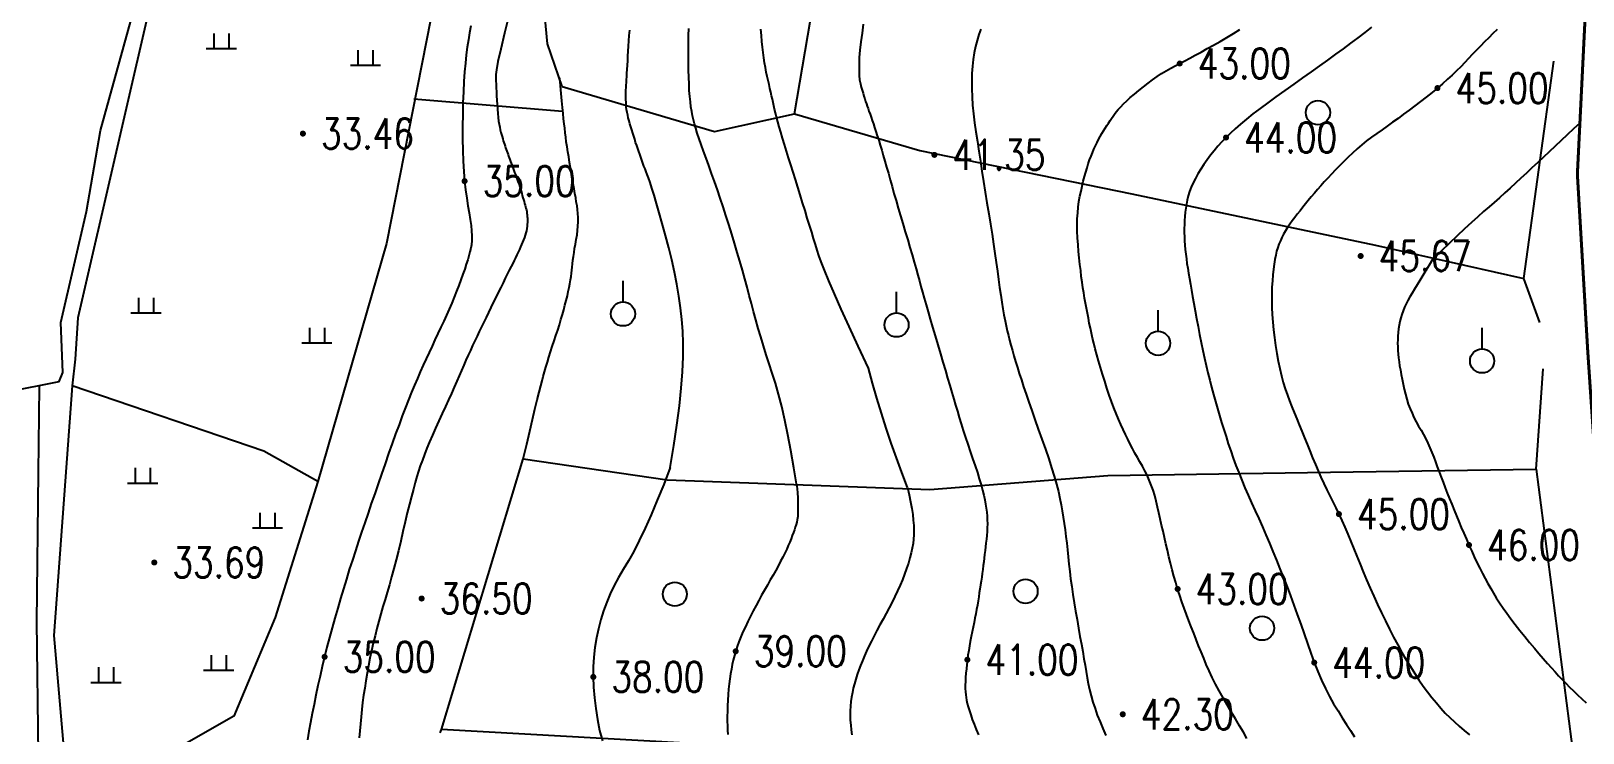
# Model space of a CAD drawing. Extents: x 39624947 to 39626627, y 3418539 to 3418836.
# Drawn here: x 39626277.3 to 39626380.3, y 3418724.1 to 3418770.7 of the extents above; entities that cross this region are included whole.
import ezdxf
from ezdxf.enums import TextEntityAlignment as Align

# ---------------------------------------------------------------- set-up
doc = ezdxf.new("R2010")
doc.units = 0
doc.layers.get('0').update_dxf_attribs({"linetype": 'CONTINUOUS'})
for name, color, linetype in [('DLSS', 4, 'CONTINUOUS'), ('GCD', 7, 'CONTINUOUS'), ('PUB_WALL', 9, 'CONTINUOUS')]:
    doc.layers.add(name, color=color, linetype=linetype)
doc.styles.add('HZ', font='rs.shx', dxfattribs={"width": 0.8, "bigfont": 'hztxt.shx'})

# ---------------------------------------------------------------- blocks, each defined once
blk = doc.blocks.new('GC125')
blk.add_line((0, 0.8), (0, 2.2))
blk.add_circle((0, 0), 0.8)
blk = doc.blocks.new('GC122')
blk.add_circle((0, 0), 0.8)
blk = doc.blocks.new('GC200')
at = {"linetype": 'Continuous', "const_width": 0.2, "flags": 128}
blk.add_lwpolyline([(-0.1, 0, 1), (0.1, 0, 1)], format="xyb", close=True, dxfattribs=at)
blk = doc.blocks.new('GC119')
for p, q in [((-1, 0), (1, 0)), ((-0.5, 1), (-0.5, 0)), ((0.5, 1), (0.5, 0))]:
    blk.add_line(p, q)
blk = doc.blocks.new('333377777')
at = {"layer": 'PUB_WALL', "color": 252, "ltscale": 0.01}
for points, elevation in [([(39623080.97, 3417552.53), (39623080.29, 3417553.98), (39623079.69, 3417555.28), (39623079.17, 3417556.44), (39623078.73, 3417557.45), (39623078.35, 3417558.31), (39623078.06, 3417559.02), (39623077.84, 3417559.58), (39623077.69, 3417559.99), (39623077.58, 3417560.35), (39623077.47, 3417560.72), (39623077.34, 3417561.12), (39623077.21, 3417561.55), (39623077.07, 3417562), (39623076.92, 3417562.47), (39623076.77, 3417562.97), (39623076.61, 3417563.49), (39623076.44, 3417564.02), (39623076.28, 3417564.53), (39623076.13, 3417565.03), (39623075.97, 3417565.53), (39623075.83, 3417566), (39623075.68, 3417566.47), (39623075.54, 3417566.92), (39623075.41, 3417567.36), (39623075.28, 3417567.78), (39623075.16, 3417568.18), (39623075.05, 3417568.54), (39623074.96, 3417568.87), (39623074.88, 3417569.18), (39623074.8, 3417569.46), (39623074.74, 3417569.71), (39623074.69, 3417569.93), (39623074.65, 3417570.14), (39623074.6, 3417570.36), (39623074.55, 3417570.59), (39623074.5, 3417570.83), (39623074.44, 3417571.08), (39623074.38, 3417571.33), (39623074.32, 3417571.6), (39623074.26, 3417571.87), (39623074.2, 3417572.16), (39623074.14, 3417572.46), (39623074.08, 3417572.78), (39623074.03, 3417573.11), (39623073.98, 3417573.46), (39623073.94, 3417573.82), (39623073.9, 3417574.2), (39623073.87, 3417574.59), (39623073.84, 3417575)], 40), ([(39623080.63, 3417575.34), (39623080.55, 3417574.75), (39623080.47, 3417574.16), (39623080.41, 3417573.62), (39623080.37, 3417573.12), (39623080.35, 3417572.68), (39623080.35, 3417572.29), (39623080.36, 3417571.94), (39623080.39, 3417571.64), (39623080.44, 3417571.39), (39623080.5, 3417571.17), (39623080.56, 3417570.96), (39623080.62, 3417570.76), (39623080.68, 3417570.57), (39623080.73, 3417570.39), (39623080.79, 3417570.22), (39623080.84, 3417570.05), (39623080.9, 3417569.9), (39623080.95, 3417569.74), (39623081.01, 3417569.57), (39623081.08, 3417569.38), (39623081.15, 3417569.18), (39623081.22, 3417568.96), (39623081.3, 3417568.73), (39623081.38, 3417568.48), (39623081.47, 3417568.22), (39623081.56, 3417567.94), (39623081.66, 3417567.64), (39623081.76, 3417567.32), (39623081.86, 3417566.99), (39623081.96, 3417566.63), (39623082.07, 3417566.26), (39623082.18, 3417565.86), (39623082.3, 3417565.45), (39623082.41, 3417565.02), (39623082.54, 3417564.57), (39623082.67, 3417564.11), (39623082.81, 3417563.64), (39623082.95, 3417563.14), (39623083.1, 3417562.63), (39623083.26, 3417562.11), (39623083.42, 3417561.57), (39623083.58, 3417561.03), (39623083.73, 3417560.52), (39623083.88, 3417560.03), (39623084.01, 3417559.56), (39623084.14, 3417559.12), (39623084.25, 3417558.7), (39623084.36, 3417558.31), (39623084.46, 3417557.94), (39623084.56, 3417557.56), (39623084.68, 3417557.16), (39623084.8, 3417556.72), (39623084.93, 3417556.25), (39623085.08, 3417555.76), (39623085.23, 3417555.23), (39623085.4, 3417554.67), (39623085.57, 3417554.07), (39623085.75, 3417553.48), (39623085.92, 3417552.91), (39623086.08, 3417552.37), (39623086.23, 3417551.86), (39623086.38, 3417551.37), (39623086.51, 3417550.9), (39623086.64, 3417550.47), (39623086.76, 3417550.06), (39623086.88, 3417549.66), (39623087, 3417549.24), (39623087.13, 3417548.82), (39623087.27, 3417548.38), (39623087.42, 3417547.93), (39623087.57, 3417547.47), (39623087.73, 3417547), (39623087.89, 3417546.52), (39623088.06, 3417546.04), (39623088.2, 3417545.6), (39623088.33, 3417545.18), (39623088.45, 3417544.79), (39623088.55, 3417544.43), (39623088.63, 3417544.09), (39623088.7, 3417543.78), (39623088.75, 3417543.5), (39623088.79, 3417543.24), (39623088.83, 3417542.97), (39623088.85, 3417542.71), (39623088.86, 3417542.45), (39623088.87, 3417542.19), (39623088.86, 3417541.94), (39623088.85, 3417541.68), (39623088.82, 3417541.43), (39623088.8, 3417541.18), (39623088.77, 3417540.92), (39623088.74, 3417540.67), (39623088.71, 3417540.42), (39623088.68, 3417540.17), (39623088.65, 3417539.92), (39623088.62, 3417539.67), (39623088.59, 3417539.42), (39623088.56, 3417539.16), (39623088.52, 3417538.91), (39623088.49, 3417538.65), (39623088.45, 3417538.4), (39623088.41, 3417538.14), (39623088.37, 3417537.87), (39623088.33, 3417537.61), (39623088.29, 3417537.35), (39623088.25, 3417537.08), (39623088.2, 3417536.8), (39623088.15, 3417536.52), (39623088.1, 3417536.23), (39623088.04, 3417535.94), (39623087.98, 3417535.64), (39623087.92, 3417535.34), (39623087.86, 3417535.03), (39623087.79, 3417534.72), (39623087.73, 3417534.4), (39623087.68, 3417534.1), (39623087.63, 3417533.79), (39623087.58, 3417533.48), (39623087.54, 3417533.18), (39623087.5, 3417532.87), (39623087.47, 3417532.57), (39623087.44, 3417532.28), (39623087.42, 3417532), (39623087.41, 3417531.74), (39623087.4, 3417531.5), (39623087.4, 3417531.27), (39623087.41, 3417531.05), (39623087.43, 3417530.86), (39623087.45, 3417530.67), (39623087.48, 3417530.49), (39623087.53, 3417530.28), (39623087.59, 3417530.05), (39623087.67, 3417529.8), (39623087.76, 3417529.52), (39623087.86, 3417529.22), (39623087.98, 3417528.9), (39623088.12, 3417528.56), (39623088.27, 3417528.2)], 41), ([(39623088.44, 3417575.01), (39623088.31, 3417574.65), (39623088.19, 3417574.26), (39623088.08, 3417573.86), (39623088, 3417573.44), (39623087.93, 3417573), (39623087.88, 3417572.55), (39623087.84, 3417572.07), (39623087.83, 3417571.58), (39623087.83, 3417571.06), (39623087.85, 3417570.53), (39623087.89, 3417569.97), (39623087.95, 3417569.4), (39623088.02, 3417568.8), (39623088.11, 3417568.19), (39623088.2, 3417567.56), (39623088.3, 3417566.92), (39623088.4, 3417566.26), (39623088.5, 3417565.59), (39623088.61, 3417564.9), (39623088.73, 3417564.2), (39623088.84, 3417563.48), (39623088.96, 3417562.76), (39623089.07, 3417562.07), (39623089.18, 3417561.4), (39623089.27, 3417560.75), (39623089.37, 3417560.13), (39623089.45, 3417559.53), (39623089.53, 3417558.95), (39623089.61, 3417558.4), (39623089.68, 3417557.87), (39623089.75, 3417557.37), (39623089.82, 3417556.9), (39623089.89, 3417556.46), (39623089.96, 3417556.05), (39623090.04, 3417555.67), (39623090.11, 3417555.32), (39623090.18, 3417555), (39623090.26, 3417554.69), (39623090.34, 3417554.37), (39623090.43, 3417554.04), (39623090.53, 3417553.69), (39623090.63, 3417553.33), (39623090.74, 3417552.96), (39623090.86, 3417552.57), (39623090.98, 3417552.17), (39623091.12, 3417551.75), (39623091.27, 3417551.29), (39623091.43, 3417550.8), (39623091.61, 3417550.27), (39623091.81, 3417549.71), (39623092.02, 3417549.11), (39623092.24, 3417548.48), (39623092.48, 3417547.81), (39623092.72, 3417547.15), (39623092.94, 3417546.51), (39623093.13, 3417545.92), (39623093.3, 3417545.35), (39623093.45, 3417544.83), (39623093.58, 3417544.34), (39623093.68, 3417543.88), (39623093.76, 3417543.46), (39623093.83, 3417543.05), (39623093.9, 3417542.64), (39623093.96, 3417542.22), (39623094.02, 3417541.79), (39623094.08, 3417541.35), (39623094.13, 3417540.91), (39623094.18, 3417540.46), (39623094.23, 3417540), (39623094.27, 3417539.53), (39623094.33, 3417539.04), (39623094.39, 3417538.55), (39623094.46, 3417538.03), (39623094.54, 3417537.51), (39623094.63, 3417536.96), (39623094.72, 3417536.41), (39623094.82, 3417535.84), (39623094.92, 3417535.27), (39623095.01, 3417534.73), (39623095.11, 3417534.22), (39623095.19, 3417533.72), (39623095.27, 3417533.25), (39623095.35, 3417532.81), (39623095.42, 3417532.39), (39623095.48, 3417531.99), (39623095.55, 3417531.6), (39623095.64, 3417531.2), (39623095.75, 3417530.79), (39623095.87, 3417530.37), (39623096.01, 3417529.95), (39623096.16, 3417529.51), (39623096.34, 3417529.06), (39623096.53, 3417528.61), (39623096.72, 3417528.16)], 42), ([(39623106.09, 3417527.95), (39623105.85, 3417528.37), (39623105.6, 3417528.8), (39623105.33, 3417529.25), (39623105.05, 3417529.72), (39623104.77, 3417530.19), (39623104.5, 3417530.66), (39623104.25, 3417531.12), (39623104.01, 3417531.57), (39623103.79, 3417532.01), (39623103.58, 3417532.44), (39623103.39, 3417532.86), (39623103.22, 3417533.28), (39623103.05, 3417533.7), (39623102.88, 3417534.11), (39623102.72, 3417534.53), (39623102.56, 3417534.94), (39623102.39, 3417535.36), (39623102.24, 3417535.77), (39623102.08, 3417536.19), (39623101.92, 3417536.61), (39623101.77, 3417537.03), (39623101.63, 3417537.45), (39623101.49, 3417537.87), (39623101.36, 3417538.3), (39623101.24, 3417538.72), (39623101.12, 3417539.15), (39623101.01, 3417539.58), (39623100.91, 3417540.01), (39623100.81, 3417540.44), (39623100.71, 3417540.87), (39623100.61, 3417541.29), (39623100.52, 3417541.7), (39623100.43, 3417542.11), (39623100.34, 3417542.52), (39623100.25, 3417542.92), (39623100.16, 3417543.31), (39623100.07, 3417543.7), (39623099.97, 3417544.07), (39623099.86, 3417544.43), (39623099.73, 3417544.77), (39623099.6, 3417545.1), (39623099.46, 3417545.42), (39623099.31, 3417545.72), (39623099.15, 3417546.01), (39623098.98, 3417546.3), (39623098.82, 3417546.59), (39623098.66, 3417546.89), (39623098.5, 3417547.19), (39623098.34, 3417547.49), (39623098.18, 3417547.81), (39623098.02, 3417548.12), (39623097.87, 3417548.45), (39623097.72, 3417548.78), (39623097.56, 3417549.14), (39623097.41, 3417549.51), (39623097.26, 3417549.9), (39623097.1, 3417550.31), (39623096.95, 3417550.74), (39623096.8, 3417551.19), (39623096.65, 3417551.66), (39623096.5, 3417552.12), (39623096.37, 3417552.57), (39623096.24, 3417553), (39623096.13, 3417553.41), (39623096.02, 3417553.8), (39623095.93, 3417554.17), (39623095.84, 3417554.52), (39623095.77, 3417554.85), (39623095.7, 3417555.17), (39623095.63, 3417555.5), (39623095.57, 3417555.83), (39623095.5, 3417556.16), (39623095.44, 3417556.49), (39623095.38, 3417556.83), (39623095.32, 3417557.17), (39623095.26, 3417557.51), (39623095.21, 3417557.86), (39623095.16, 3417558.23), (39623095.1, 3417558.6), (39623095.06, 3417559), (39623095.01, 3417559.4), (39623094.96, 3417559.83), (39623094.92, 3417560.26), (39623094.88, 3417560.71), (39623094.85, 3417561.16), (39623094.83, 3417561.6), (39623094.82, 3417562.02), (39623094.83, 3417562.43), (39623094.86, 3417562.83), (39623094.89, 3417563.21), (39623094.94, 3417563.58), (39623095, 3417563.93), (39623095.08, 3417564.27), (39623095.15, 3417564.6), (39623095.23, 3417564.92), (39623095.31, 3417565.23), (39623095.39, 3417565.52), (39623095.48, 3417565.8), (39623095.56, 3417566.07), (39623095.65, 3417566.33), (39623095.75, 3417566.58), (39623095.84, 3417566.81), (39623095.94, 3417567.05), (39623096.04, 3417567.27), (39623096.14, 3417567.48), (39623096.25, 3417567.69), (39623096.36, 3417567.89), (39623096.47, 3417568.08), (39623096.58, 3417568.27), (39623096.69, 3417568.44), (39623096.8, 3417568.62), (39623096.9, 3417568.78), (39623097.01, 3417568.94), (39623097.11, 3417569.09), (39623097.21, 3417569.24), (39623097.3, 3417569.38), (39623097.41, 3417569.53), (39623097.55, 3417569.68), (39623097.71, 3417569.86), (39623097.9, 3417570.05), (39623098.11, 3417570.25), (39623098.35, 3417570.47), (39623098.62, 3417570.7), (39623098.91, 3417570.95), (39623099.22, 3417571.19), (39623099.53, 3417571.43), (39623099.83, 3417571.65), (39623100.13, 3417571.86), (39623100.43, 3417572.06), (39623100.73, 3417572.24), (39623101.03, 3417572.41), (39623101.33, 3417572.57), (39623101.63, 3417572.73), (39623101.96, 3417572.9), (39623102.3, 3417573.09), (39623102.66, 3417573.28), (39623103.05, 3417573.49), (39623103.45, 3417573.72), (39623103.87, 3417573.95), (39623104.31, 3417574.2), (39623104.76, 3417574.46), (39623105.19, 3417574.72), (39623105.61, 3417574.98)], 43), ([(39623060.65, 3417571.21), (39623059.68, 3417574.03), (39623058.23, 3417589.48), (39623058.92, 3417595.63), (39623058.41, 3417598.13), (39623055.75, 3417602.12), (39623053.74, 3417604.86), (39623053.16, 3417606.63), (39623053.32, 3417616.98), (39623052.33, 3417625.04)], 51.49), ([(39623067.83, 3417545.94), (39623068.07, 3417547.39), (39623068.27, 3417548.75), (39623068.44, 3417550.02), (39623068.56, 3417551.19), (39623068.64, 3417552.28), (39623068.69, 3417553.27), (39623068.69, 3417554.17), (39623068.65, 3417554.98), (39623068.59, 3417555.75), (39623068.5, 3417556.52), (39623068.39, 3417557.3), (39623068.26, 3417558.09), (39623068.1, 3417558.89), (39623067.93, 3417559.7), (39623067.73, 3417560.51), (39623067.51, 3417561.33), (39623067.29, 3417562.11), (39623067.09, 3417562.82), (39623066.91, 3417563.44), (39623066.75, 3417563.99), (39623066.61, 3417564.45), (39623066.49, 3417564.84), (39623066.38, 3417565.14), (39623066.3, 3417565.37), (39623066.22, 3417565.55), (39623066.15, 3417565.74), (39623066.08, 3417565.93), (39623066, 3417566.12), (39623065.93, 3417566.32), (39623065.87, 3417566.51), (39623065.8, 3417566.71), (39623065.73, 3417566.9), (39623065.67, 3417567.1), (39623065.6, 3417567.3), (39623065.53, 3417567.5), (39623065.47, 3417567.7), (39623065.4, 3417567.91), (39623065.34, 3417568.11), (39623065.27, 3417568.32), (39623065.2, 3417568.52), (39623065.14, 3417568.73), (39623065.09, 3417568.93), (39623065.04, 3417569.12), (39623065, 3417569.31), (39623064.96, 3417569.49), (39623064.93, 3417569.67), (39623064.91, 3417569.84), (39623064.9, 3417570), (39623064.89, 3417570.17), (39623064.88, 3417570.33), (39623064.88, 3417570.49), (39623064.88, 3417570.65), (39623064.88, 3417570.81), (39623064.88, 3417570.97), (39623064.89, 3417571.13), (39623064.9, 3417571.29), (39623064.92, 3417571.46), (39623064.93, 3417571.65), (39623064.94, 3417571.86), (39623064.95, 3417572.09), (39623064.97, 3417572.34), (39623064.98, 3417572.61), (39623065, 3417572.9), (39623065.01, 3417573.22), (39623065.03, 3417573.55), (39623065.05, 3417573.88), (39623065.08, 3417574.23), (39623065.11, 3417574.58), (39623065.15, 3417574.94)], 38), ([(39623076.23, 3417544.71), (39623076.03, 3417545.92), (39623075.83, 3417547.05), (39623075.63, 3417548.1), (39623075.42, 3417549.07), (39623075.22, 3417549.97), (39623075.01, 3417550.79), (39623074.8, 3417551.53), (39623074.59, 3417552.19), (39623074.39, 3417552.81), (39623074.19, 3417553.41), (39623074.01, 3417554.01), (39623073.83, 3417554.59), (39623073.66, 3417555.16), (39623073.5, 3417555.72), (39623073.35, 3417556.27), (39623073.21, 3417556.81), (39623073.07, 3417557.34), (39623072.93, 3417557.89), (39623072.77, 3417558.45), (39623072.62, 3417559.02), (39623072.45, 3417559.61), (39623072.27, 3417560.2), (39623072.09, 3417560.81), (39623071.91, 3417561.42), (39623071.71, 3417562.04), (39623071.52, 3417562.64), (39623071.33, 3417563.23), (39623071.14, 3417563.8), (39623070.95, 3417564.36), (39623070.76, 3417564.91), (39623070.57, 3417565.44), (39623070.38, 3417565.96), (39623070.2, 3417566.46), (39623070.03, 3417566.92), (39623069.88, 3417567.35), (39623069.74, 3417567.74), (39623069.62, 3417568.11), (39623069.52, 3417568.44), (39623069.43, 3417568.73), (39623069.36, 3417568.99), (39623069.3, 3417569.25), (39623069.25, 3417569.54), (39623069.2, 3417569.85), (39623069.16, 3417570.19), (39623069.12, 3417570.55), (39623069.09, 3417570.95), (39623069.07, 3417571.37), (39623069.05, 3417571.82), (39623069.04, 3417572.28), (39623069.03, 3417572.74), (39623069.03, 3417573.2), (39623069.03, 3417573.66), (39623069.03, 3417574.13), (39623069.04, 3417574.59), (39623069.05, 3417575.06)], 39), ([(39623048.67, 3417619.03), (39623049.08, 3417619.01), (39623049.43, 3417618.85), (39623051.37, 3417608.84), (39623053.9, 3417598.55), (39623054.04, 3417596.57), (39623054.24, 3417593.14), (39623054.3, 3417589.54), (39623052.52, 3417578.66), (39623049, 3417560.8), (39623044.44, 3417545.01), (39623041.61, 3417535.98), (39623038.86, 3417529.44), (39623032.27, 3417525.67), (39623027.77, 3417525.11)], 51.49), ([(39623060.65, 3417571.21), (39623070.76, 3417568.21), (39623076.06, 3417569.4), (39623079.08, 3417587.09), (39623076.87, 3417587.94), (39623079.23, 3417590.82), (39623081.64, 3417592.27), (39623084.55, 3417597.35), (39623073.49, 3417599.72), (39623058.41, 3417598.13)], 51.49), ([(39623035.93, 3417592.43), (39623035.15, 3417583.47), (39623033.74, 3417578.47), (39623028.51, 3417555.86), (39623028.34, 3417553.11), (39623028.15, 3417551.34), (39623026.92, 3417534.79), (39623027.77, 3417525.11), (39623029.31, 3417512.47)], 51.49), ([(39622973.98, 3417535.23), (39623014.9, 3417547.81), (39623017.68, 3417549.41), (39623023.84, 3417550.95), (39623027.27, 3417551.64), (39623027.53, 3417552.24), (39623027.39, 3417555.54), (39623029.1, 3417562.91), (39623030.02, 3417568.29), (39623032.84, 3417578.46), (39623034.55, 3417582.28), (39623034.66, 3417584.47), (39623031.63, 3417586.51), (39623030.44, 3417586.96), (39623023.5, 3417585.7), (39623020.96, 3417585.15), (39623007.75, 3417581.41), (39622998.53, 3417578.51), (39622975, 3417572.33), (39622973.54, 3417571.88)], 51.49), ([(39623124.45, 3417558.47), (39623126.44, 3417572.88)], 51.49), ([(39623060.68, 3417569.55), (39623050.82, 3417570.36)], 51.49), ([(39623076.06, 3417569.4), (39623084.38, 3417566.96), (39623098.44, 3417564.09), (39623114.61, 3417560.67), (39623124.45, 3417558.47)], 51.49), ([(39623125.53, 3417555.55), (39623124.45, 3417558.47)], 51.49), ([(39623125.28, 3417545.81), (39623125.75, 3417552.48)], 51.49), ([(39623025.96, 3417551.3), (39623025.88, 3417545.59), (39623025.78, 3417535.7), (39623025.89, 3417526.9), (39623026.48, 3417522.22), (39623027.59, 3417517.11), (39623028.38, 3417513.03), (39623028.44, 3417512.46)], 51.49), ([(39623044.44, 3417545.01), (39623040.86, 3417547.02), (39623028.15, 3417551.34)], 51.49), ([(39623058.07, 3417546.51), (39623067.61, 3417545.11), (39623085.04, 3417544.47), (39623096.86, 3417545.4), (39623110.1, 3417545.59), (39623125.28, 3417545.81), (39623128.07, 3417524.32), (39623052.65, 3417528.56)], 51.49)]:
    blk.add_lwpolyline(points, dxfattribs=dict(at, elevation=elevation))
for points in [[(39623114.36, 3417575.14), (39623113.91, 3417574.79), (39623113.45, 3417574.43), (39623112.97, 3417574.07), (39623112.48, 3417573.71), (39623111.97, 3417573.34), (39623111.44, 3417572.96), (39623110.9, 3417572.58), (39623110.35, 3417572.18), (39623109.78, 3417571.78), (39623109.2, 3417571.37), (39623108.6, 3417570.95), (39623108.01, 3417570.53), (39623107.47, 3417570.13), (39623106.96, 3417569.75), (39623106.49, 3417569.39), (39623106.05, 3417569.04), (39623105.66, 3417568.71), (39623105.31, 3417568.4), (39623104.99, 3417568.11), (39623104.7, 3417567.82), (39623104.43, 3417567.53), (39623104.16, 3417567.24), (39623103.91, 3417566.94), (39623103.67, 3417566.64), (39623103.44, 3417566.34), (39623103.23, 3417566.03), (39623103.02, 3417565.72), (39623102.84, 3417565.42), (39623102.67, 3417565.11), (39623102.52, 3417564.81), (39623102.39, 3417564.52), (39623102.28, 3417564.23), (39623102.19, 3417563.95), (39623102.12, 3417563.67), (39623102.07, 3417563.4), (39623102.03, 3417563.13), (39623102, 3417562.86), (39623101.97, 3417562.59), (39623101.95, 3417562.32), (39623101.94, 3417562.05), (39623101.93, 3417561.78), (39623101.93, 3417561.51), (39623101.94, 3417561.24), (39623101.95, 3417560.96), (39623101.97, 3417560.68), (39623102, 3417560.39), (39623102.03, 3417560.09), (39623102.07, 3417559.78), (39623102.11, 3417559.47), (39623102.16, 3417559.15), (39623102.21, 3417558.82), (39623102.27, 3417558.47), (39623102.34, 3417558.09), (39623102.41, 3417557.69), (39623102.48, 3417557.27), (39623102.57, 3417556.81), (39623102.65, 3417556.33), (39623102.75, 3417555.82), (39623102.85, 3417555.29), (39623102.95, 3417554.75), (39623103.06, 3417554.22), (39623103.16, 3417553.7), (39623103.28, 3417553.19), (39623103.39, 3417552.69), (39623103.5, 3417552.2), (39623103.62, 3417551.72), (39623103.74, 3417551.25), (39623103.87, 3417550.78), (39623104, 3417550.32), (39623104.13, 3417549.85), (39623104.26, 3417549.38), (39623104.4, 3417548.92), (39623104.55, 3417548.45), (39623104.7, 3417547.98), (39623104.85, 3417547.51), (39623105.01, 3417547.04), (39623105.18, 3417546.56), (39623105.35, 3417546.07), (39623105.54, 3417545.59), (39623105.74, 3417545.09), (39623105.95, 3417544.59), (39623106.17, 3417544.09), (39623106.4, 3417543.58), (39623106.64, 3417543.06), (39623106.87, 3417542.54), (39623107.11, 3417542), (39623107.34, 3417541.46), (39623107.58, 3417540.91), (39623107.81, 3417540.35), (39623108.05, 3417539.78), (39623108.28, 3417539.2), (39623108.52, 3417538.61), (39623108.75, 3417538.02), (39623108.98, 3417537.41), (39623109.21, 3417536.8), (39623109.43, 3417536.18), (39623109.66, 3417535.54), (39623109.88, 3417534.9), (39623110.1, 3417534.25), (39623110.32, 3417533.61), (39623110.55, 3417532.99), (39623110.79, 3417532.39), (39623111.04, 3417531.82), (39623111.3, 3417531.28), (39623111.57, 3417530.75), (39623111.84, 3417530.26), (39623112.13, 3417529.78), (39623112.41, 3417529.33), (39623112.69, 3417528.89), (39623112.96, 3417528.48), (39623113.23, 3417528.07)], [(39623054.59, 3417575.22), (39623054.51, 3417574.76), (39623054.43, 3417574.3), (39623054.36, 3417573.82), (39623054.29, 3417573.31), (39623054.23, 3417572.76), (39623054.18, 3417572.17), (39623054.13, 3417571.53), (39623054.1, 3417570.85), (39623054.07, 3417570.13), (39623054.06, 3417569.36), (39623054.05, 3417568.55), (39623054.05, 3417567.74), (39623054.06, 3417566.97), (39623054.09, 3417566.25), (39623054.13, 3417565.57), (39623054.18, 3417564.93), (39623054.24, 3417564.34), (39623054.32, 3417563.79), (39623054.4, 3417563.29), (39623054.49, 3417562.83), (39623054.56, 3417562.39), (39623054.61, 3417561.99), (39623054.64, 3417561.62), (39623054.65, 3417561.29), (39623054.65, 3417560.98), (39623054.63, 3417560.71), (39623054.59, 3417560.47), (39623054.53, 3417560.23), (39623054.46, 3417559.98), (39623054.39, 3417559.7), (39623054.29, 3417559.41), (39623054.19, 3417559.09), (39623054.07, 3417558.75), (39623053.94, 3417558.39), (39623053.8, 3417558.01), (39623053.65, 3417557.62), (39623053.49, 3417557.23), (39623053.33, 3417556.84), (39623053.16, 3417556.44), (39623052.98, 3417556.04), (39623052.8, 3417555.63), (39623052.61, 3417555.23), (39623052.41, 3417554.82), (39623052.21, 3417554.41), (39623052.02, 3417553.99), (39623051.82, 3417553.57), (39623051.63, 3417553.14), (39623051.43, 3417552.71), (39623051.24, 3417552.27), (39623051.05, 3417551.83), (39623050.85, 3417551.39), (39623050.66, 3417550.92), (39623050.46, 3417550.43), (39623050.25, 3417549.91), (39623050.04, 3417549.36), (39623049.83, 3417548.77), (39623049.6, 3417548.16), (39623049.37, 3417547.52), (39623049.14, 3417546.85), (39623048.9, 3417546.17), (39623048.67, 3417545.5), (39623048.44, 3417544.84), (39623048.22, 3417544.18), (39623047.99, 3417543.54), (39623047.78, 3417542.9), (39623047.56, 3417542.27), (39623047.35, 3417541.65), (39623047.14, 3417541.04), (39623046.94, 3417540.41), (39623046.74, 3417539.79), (39623046.53, 3417539.16), (39623046.34, 3417538.52), (39623046.14, 3417537.88), (39623045.95, 3417537.24), (39623045.76, 3417536.59), (39623045.57, 3417535.94), (39623045.39, 3417535.29), (39623045.21, 3417534.65), (39623045.05, 3417534.01), (39623044.89, 3417533.37), (39623044.73, 3417532.73), (39623044.59, 3417532.09), (39623044.45, 3417531.46), (39623044.31, 3417530.83), (39623044.19, 3417530.22), (39623044.07, 3417529.62), (39623043.95, 3417529.02), (39623043.85, 3417528.44), (39623043.75, 3417527.87)], [(39623122.7, 3417574.98), (39623122.41, 3417574.71), (39623122.13, 3417574.44), (39623121.85, 3417574.16), (39623121.58, 3417573.89), (39623121.32, 3417573.62), (39623121.05, 3417573.34), (39623120.79, 3417573.07), (39623120.54, 3417572.8), (39623120.28, 3417572.52), (39623120, 3417572.24), (39623119.71, 3417571.96), (39623119.4, 3417571.68), (39623119.07, 3417571.39), (39623118.73, 3417571.1), (39623118.37, 3417570.8), (39623117.99, 3417570.5), (39623117.61, 3417570.21), (39623117.23, 3417569.92), (39623116.85, 3417569.63), (39623116.48, 3417569.36), (39623116.12, 3417569.09), (39623115.75, 3417568.83), (39623115.4, 3417568.58), (39623115.05, 3417568.34), (39623114.7, 3417568.09), (39623114.36, 3417567.84), (39623114.03, 3417567.59), (39623113.71, 3417567.33), (39623113.4, 3417567.06), (39623113.09, 3417566.79), (39623112.8, 3417566.51), (39623112.51, 3417566.23), (39623112.23, 3417565.95), (39623111.96, 3417565.67), (39623111.7, 3417565.4), (39623111.45, 3417565.13), (39623111.21, 3417564.87), (39623110.98, 3417564.62), (39623110.76, 3417564.37), (39623110.56, 3417564.13), (39623110.36, 3417563.89), (39623110.16, 3417563.65), (39623109.97, 3417563.42), (39623109.79, 3417563.19), (39623109.61, 3417562.96), (39623109.43, 3417562.74), (39623109.26, 3417562.51), (39623109.09, 3417562.29), (39623108.93, 3417562.07), (39623108.79, 3417561.85), (39623108.65, 3417561.63), (39623108.52, 3417561.41), (39623108.41, 3417561.19), (39623108.31, 3417560.96), (39623108.21, 3417560.74), (39623108.13, 3417560.52), (39623108.06, 3417560.28), (39623108, 3417560.02), (39623107.94, 3417559.73), (39623107.89, 3417559.42), (39623107.84, 3417559.08), (39623107.81, 3417558.71), (39623107.78, 3417558.32), (39623107.75, 3417557.9), (39623107.74, 3417557.47), (39623107.74, 3417557.02), (39623107.75, 3417556.55), (39623107.77, 3417556.07), (39623107.81, 3417555.58), (39623107.86, 3417555.07), (39623107.91, 3417554.55), (39623107.99, 3417554.02), (39623108.07, 3417553.49), (39623108.16, 3417552.98), (39623108.26, 3417552.49), (39623108.38, 3417552.02), (39623108.5, 3417551.57), (39623108.63, 3417551.14), (39623108.77, 3417550.73), (39623108.92, 3417550.35), (39623109.07, 3417549.96), (39623109.23, 3417549.57), (39623109.4, 3417549.17), (39623109.56, 3417548.76), (39623109.73, 3417548.34), (39623109.9, 3417547.91), (39623110.08, 3417547.48), (39623110.26, 3417547.03), (39623110.44, 3417546.58), (39623110.63, 3417546.14), (39623110.81, 3417545.7), (39623111, 3417545.28), (39623111.2, 3417544.86), (39623111.39, 3417544.45), (39623111.59, 3417544.05), (39623111.79, 3417543.65), (39623111.99, 3417543.26), (39623112.19, 3417542.84), (39623112.39, 3417542.41), (39623112.59, 3417541.97), (39623112.79, 3417541.51), (39623112.99, 3417541.03), (39623113.19, 3417540.54), (39623113.39, 3417540.04), (39623113.6, 3417539.52), (39623113.81, 3417539), (39623114.03, 3417538.47), (39623114.27, 3417537.93), (39623114.51, 3417537.4), (39623114.75, 3417536.85), (39623115.01, 3417536.3), (39623115.28, 3417535.75), (39623115.55, 3417535.2), (39623115.82, 3417534.67), (39623116.1, 3417534.16), (39623116.37, 3417533.66), (39623116.65, 3417533.18), (39623116.93, 3417532.72), (39623117.22, 3417532.27), (39623117.5, 3417531.84), (39623117.78, 3417531.43), (39623118.07, 3417531.04), (39623118.36, 3417530.67), (39623118.66, 3417530.31), (39623118.95, 3417529.97), (39623119.25, 3417529.64), (39623119.55, 3417529.34), (39623119.85, 3417529.05), (39623120.16, 3417528.77), (39623120.49, 3417528.48), (39623120.85, 3417528.2)], [(39623057.16, 3417576.07), (39623056.83, 3417574.75), (39623056.58, 3417573.69), (39623056.39, 3417572.87), (39623056.29, 3417572.31), (39623056.25, 3417571.99), (39623056.26, 3417571.8), (39623056.26, 3417571.59), (39623056.27, 3417571.36), (39623056.28, 3417571.12), (39623056.29, 3417570.86), (39623056.3, 3417570.59), (39623056.32, 3417570.3), (39623056.34, 3417570), (39623056.36, 3417569.7), (39623056.38, 3417569.41), (39623056.41, 3417569.15), (39623056.44, 3417568.91), (39623056.47, 3417568.7), (39623056.51, 3417568.5), (39623056.54, 3417568.32), (39623056.59, 3417568.16), (39623056.63, 3417568.02), (39623056.67, 3417567.88), (39623056.71, 3417567.74), (39623056.75, 3417567.61), (39623056.79, 3417567.49), (39623056.83, 3417567.37), (39623056.87, 3417567.25), (39623056.9, 3417567.14), (39623056.94, 3417567.03), (39623056.98, 3417566.92), (39623057.02, 3417566.81), (39623057.06, 3417566.7), (39623057.1, 3417566.59), (39623057.14, 3417566.47), (39623057.18, 3417566.36), (39623057.22, 3417566.24), (39623057.27, 3417566.12), (39623057.31, 3417566), (39623057.35, 3417565.88), (39623057.4, 3417565.76), (39623057.45, 3417565.63), (39623057.5, 3417565.5), (39623057.55, 3417565.37), (39623057.6, 3417565.24), (39623057.65, 3417565.11), (39623057.7, 3417564.97), (39623057.74, 3417564.84), (39623057.79, 3417564.7), (39623057.84, 3417564.55), (39623057.88, 3417564.41), (39623057.93, 3417564.26), (39623057.97, 3417564.11), (39623058.01, 3417563.97), (39623058.05, 3417563.83), (39623058.09, 3417563.7), (39623058.13, 3417563.57), (39623058.16, 3417563.45), (39623058.19, 3417563.34), (39623058.22, 3417563.23), (39623058.25, 3417563.13), (39623058.28, 3417563.03), (39623058.3, 3417562.92), (39623058.32, 3417562.81), (39623058.33, 3417562.7), (39623058.34, 3417562.58), (39623058.35, 3417562.46), (39623058.35, 3417562.33), (39623058.35, 3417562.2), (39623058.34, 3417562.06), (39623058.33, 3417561.93), (39623058.3, 3417561.78), (39623058.28, 3417561.64), (39623058.24, 3417561.49), (39623058.2, 3417561.35), (39623058.15, 3417561.19), (39623058.09, 3417561.04), (39623058.03, 3417560.88), (39623057.96, 3417560.72), (39623057.89, 3417560.56), (39623057.82, 3417560.39), (39623057.74, 3417560.21), (39623057.65, 3417560.04), (39623057.56, 3417559.85), (39623057.47, 3417559.67), (39623057.37, 3417559.47), (39623057.26, 3417559.26), (39623057.14, 3417559.02), (39623057.01, 3417558.76), (39623056.88, 3417558.49), (39623056.73, 3417558.19), (39623056.58, 3417557.88), (39623056.41, 3417557.54), (39623056.25, 3417557.2), (39623056.08, 3417556.87), (39623055.92, 3417556.54), (39623055.76, 3417556.21), (39623055.61, 3417555.89), (39623055.45, 3417555.57), (39623055.3, 3417555.26), (39623055.15, 3417554.95), (39623055.01, 3417554.65), (39623054.86, 3417554.34), (39623054.71, 3417554.02), (39623054.57, 3417553.7), (39623054.42, 3417553.38), (39623054.27, 3417553.05), (39623054.12, 3417552.71), (39623053.98, 3417552.37), (39623053.83, 3417552.02), (39623053.66, 3417551.65), (39623053.49, 3417551.26), (39623053.31, 3417550.85), (39623053.12, 3417550.43), (39623052.91, 3417549.98), (39623052.7, 3417549.52), (39623052.48, 3417549.03), (39623052.26, 3417548.55), (39623052.05, 3417548.08), (39623051.86, 3417547.64), (39623051.68, 3417547.21), (39623051.52, 3417546.8), (39623051.38, 3417546.41), (39623051.24, 3417546.04), (39623051.13, 3417545.69), (39623051.02, 3417545.33), (39623050.9, 3417544.93), (39623050.78, 3417544.49), (39623050.65, 3417544.01), (39623050.52, 3417543.49), (39623050.38, 3417542.93), (39623050.23, 3417542.33), (39623050.09, 3417541.68), (39623049.94, 3417541.04), (39623049.79, 3417540.41), (39623049.64, 3417539.81), (39623049.49, 3417539.23), (39623049.34, 3417538.68), (39623049.19, 3417538.15), (39623049.05, 3417537.65), (39623048.9, 3417537.17), (39623048.76, 3417536.7), (39623048.62, 3417536.22), (39623048.49, 3417535.74), (39623048.36, 3417535.26), (39623048.24, 3417534.77), (39623048.12, 3417534.28), (39623048.01, 3417533.78), (39623047.9, 3417533.28), (39623047.8, 3417532.78), (39623047.71, 3417532.28), (39623047.62, 3417531.79), (39623047.55, 3417531.3), (39623047.48, 3417530.82), (39623047.41, 3417530.34), (39623047.36, 3417529.87), (39623047.31, 3417529.4), (39623047.27, 3417528.93), (39623047.23, 3417528.46), (39623047.18, 3417527.99)], [(39623058.07, 3417546.51), (39623058.3, 3417547.47), (39623058.5, 3417548.34), (39623058.69, 3417549.11), (39623058.85, 3417549.8), (39623059, 3417550.41), (39623059.13, 3417550.92), (39623059.23, 3417551.34), (39623059.32, 3417551.68), (39623059.4, 3417551.97), (39623059.49, 3417552.28), (39623059.58, 3417552.59), (39623059.68, 3417552.92), (39623059.78, 3417553.26), (39623059.89, 3417553.6), (39623060, 3417553.96), (39623060.12, 3417554.33), (39623060.24, 3417554.69), (39623060.36, 3417555.05), (39623060.47, 3417555.4), (39623060.57, 3417555.74), (39623060.67, 3417556.08), (39623060.76, 3417556.4), (39623060.84, 3417556.71), (39623060.92, 3417557.02), (39623061, 3417557.32), (39623061.06, 3417557.6), (39623061.12, 3417557.87), (39623061.17, 3417558.12), (39623061.21, 3417558.37), (39623061.25, 3417558.6), (39623061.28, 3417558.82), (39623061.3, 3417559.02), (39623061.32, 3417559.23), (39623061.34, 3417559.45), (39623061.37, 3417559.68), (39623061.4, 3417559.93), (39623061.44, 3417560.19), (39623061.48, 3417560.46), (39623061.53, 3417560.75), (39623061.59, 3417561.06), (39623061.64, 3417561.36), (39623061.67, 3417561.66), (39623061.7, 3417561.95), (39623061.71, 3417562.23), (39623061.71, 3417562.51), (39623061.7, 3417562.78), (39623061.67, 3417563.04), (39623061.64, 3417563.29), (39623061.59, 3417563.55), (39623061.55, 3417563.82), (39623061.5, 3417564.11), (39623061.44, 3417564.42), (39623061.39, 3417564.74), (39623061.33, 3417565.08), (39623061.27, 3417565.43), (39623061.21, 3417565.8), (39623061.15, 3417566.17), (39623061.09, 3417566.53), (39623061.03, 3417566.88), (39623060.98, 3417567.21), (39623060.93, 3417567.54), (39623060.89, 3417567.85), (39623060.85, 3417568.14), (39623060.82, 3417568.43), (39623060.78, 3417568.73), (39623060.75, 3417569.06), (39623060.71, 3417569.42), (39623060.67, 3417569.82), (39623060.63, 3417570.26), (39623060.59, 3417570.73), (39623060.54, 3417571.24), (39623060.5, 3417571.78)], [(39623128.18, 3417568.78), (39623127.76, 3417568.39), (39623127.34, 3417568), (39623126.94, 3417567.63), (39623126.53, 3417567.25), (39623126.14, 3417566.88), (39623125.76, 3417566.52), (39623125.38, 3417566.16), (39623125, 3417565.81), (39623124.64, 3417565.46), (39623124.27, 3417565.13), (39623123.91, 3417564.79), (39623123.56, 3417564.47), (39623123.2, 3417564.15), (39623122.85, 3417563.83), (39623122.5, 3417563.52), (39623122.15, 3417563.22), (39623121.79, 3417562.91), (39623121.4, 3417562.56), (39623120.98, 3417562.18), (39623120.53, 3417561.76), (39623120.04, 3417561.3), (39623119.53, 3417560.82), (39623118.98, 3417560.29), (39623118.41, 3417559.73)], [(39623118.41, 3417559.73), (39623118.18, 3417559.36), (39623117.96, 3417559), (39623117.75, 3417558.66), (39623117.56, 3417558.34), (39623117.38, 3417558.04), (39623117.21, 3417557.76), (39623117.05, 3417557.5), (39623116.9, 3417557.25), (39623116.77, 3417557.02), (39623116.65, 3417556.79), (39623116.54, 3417556.56), (39623116.45, 3417556.32), (39623116.36, 3417556.09), (39623116.29, 3417555.85), (39623116.23, 3417555.61), (39623116.19, 3417555.37), (39623116.15, 3417555.13), (39623116.12, 3417554.89), (39623116.1, 3417554.65), (39623116.09, 3417554.41), (39623116.08, 3417554.17), (39623116.09, 3417553.93), (39623116.1, 3417553.69), (39623116.12, 3417553.46), (39623116.15, 3417553.21), (39623116.18, 3417552.95), (39623116.22, 3417552.68), (39623116.27, 3417552.4), (39623116.32, 3417552.1), (39623116.38, 3417551.79), (39623116.45, 3417551.47), (39623116.52, 3417551.13), (39623116.6, 3417550.79), (39623116.69, 3417550.46), (39623116.79, 3417550.14), (39623116.91, 3417549.83), (39623117.04, 3417549.53), (39623117.17, 3417549.24), (39623117.32, 3417548.95), (39623117.48, 3417548.67), (39623117.64, 3417548.4), (39623117.8, 3417548.12), (39623117.95, 3417547.83), (39623118.09, 3417547.54), (39623118.23, 3417547.24), (39623118.36, 3417546.93), (39623118.49, 3417546.62), (39623118.6, 3417546.3), (39623118.72, 3417545.97), (39623118.84, 3417545.64), (39623118.97, 3417545.3), (39623119.1, 3417544.95), (39623119.24, 3417544.59), (39623119.38, 3417544.23), (39623119.53, 3417543.86), (39623119.68, 3417543.49), (39623119.83, 3417543.11), (39623119.99, 3417542.72), (39623120.15, 3417542.34), (39623120.31, 3417541.95), (39623120.48, 3417541.57), (39623120.65, 3417541.18), (39623120.82, 3417540.79), (39623121, 3417540.39), (39623121.17, 3417540.01), (39623121.35, 3417539.63), (39623121.53, 3417539.26), (39623121.71, 3417538.91), (39623121.89, 3417538.56), (39623122.08, 3417538.23), (39623122.26, 3417537.9), (39623122.44, 3417537.59), (39623122.63, 3417537.28), (39623122.84, 3417536.95), (39623123.08, 3417536.61), (39623123.33, 3417536.26), (39623123.59, 3417535.9), (39623123.88, 3417535.52), (39623124.19, 3417535.13), (39623124.52, 3417534.73), (39623124.84, 3417534.33), (39623125.16, 3417533.95), (39623125.46, 3417533.59), (39623125.75, 3417533.26), (39623126.03, 3417532.94), (39623126.29, 3417532.64), (39623126.54, 3417532.37), (39623126.77, 3417532.11), (39623127.01, 3417531.87), (39623127.25, 3417531.62), (39623127.5, 3417531.36), (39623127.76, 3417531.11), (39623128.03, 3417530.85), (39623128.3, 3417530.58), (39623128.59, 3417530.31)], [(39623083.56, 3417544.61), (39623083.19, 3417545.59), (39623082.84, 3417546.57), (39623082.49, 3417547.55), (39623082.16, 3417548.54), (39623081.85, 3417549.53), (39623081.54, 3417550.52), (39623081.25, 3417551.52), (39623080.97, 3417552.53)], [(39623052.57, 3417528.34), (39623052.65, 3417528.56), (39623058.07, 3417546.51)], [(39623067.83, 3417545.94), (39623067.39, 3417544.81), (39623066.96, 3417543.76), (39623066.55, 3417542.79), (39623066.15, 3417541.9), (39623065.77, 3417541.09), (39623065.4, 3417540.37), (39623065.05, 3417539.73), (39623064.71, 3417539.17), (39623064.39, 3417538.64), (39623064.11, 3417538.11), (39623063.84, 3417537.56), (39623063.61, 3417537), (39623063.4, 3417536.42), (39623063.22, 3417535.84), (39623063.06, 3417535.24), (39623062.93, 3417534.63), (39623062.83, 3417534), (39623062.76, 3417533.36), (39623062.72, 3417532.71), (39623062.72, 3417532.04), (39623062.74, 3417531.36), (39623062.79, 3417530.66), (39623062.88, 3417529.94), (39623063, 3417529.21), (39623063.14, 3417528.49), (39623063.32, 3417527.79)], [(39623076.23, 3417544.71), (39623076.26, 3417544.28), (39623076.28, 3417543.89), (39623076.3, 3417543.53), (39623076.3, 3417543.21), (39623076.29, 3417542.93), (39623076.28, 3417542.68), (39623076.25, 3417542.47), (39623076.22, 3417542.3), (39623076.17, 3417542.15), (39623076.12, 3417541.98), (39623076.06, 3417541.8), (39623076, 3417541.61), (39623075.92, 3417541.41), (39623075.84, 3417541.2), (39623075.75, 3417540.98), (39623075.65, 3417540.75), (39623075.55, 3417540.51), (39623075.43, 3417540.25), (39623075.3, 3417539.99), (39623075.15, 3417539.71), (39623075, 3417539.42), (39623074.83, 3417539.11), (39623074.66, 3417538.8), (39623074.46, 3417538.47), (39623074.27, 3417538.13), (39623074.08, 3417537.8), (39623073.89, 3417537.46), (39623073.7, 3417537.11), (39623073.52, 3417536.77), (39623073.33, 3417536.42), (39623073.15, 3417536.07), (39623072.98, 3417535.72), (39623072.81, 3417535.36), (39623072.65, 3417535.02), (39623072.51, 3417534.69), (39623072.38, 3417534.37), (39623072.27, 3417534.05), (39623072.17, 3417533.74), (39623072.08, 3417533.45), (39623072, 3417533.16), (39623071.94, 3417532.87), (39623071.88, 3417532.56), (39623071.83, 3417532.25), (39623071.78, 3417531.92), (39623071.74, 3417531.58), (39623071.7, 3417531.23), (39623071.67, 3417530.87), (39623071.65, 3417530.49), (39623071.63, 3417530.12), (39623071.62, 3417529.76), (39623071.61, 3417529.42), (39623071.61, 3417529.1), (39623071.62, 3417528.79), (39623071.63, 3417528.51), (39623071.65, 3417528.23)], [(39623083.56, 3417544.61), (39623083.67, 3417544.12), (39623083.77, 3417543.66), (39623083.85, 3417543.22), (39623083.91, 3417542.82), (39623083.95, 3417542.44), (39623083.98, 3417542.09), (39623083.99, 3417541.76), (39623083.99, 3417541.47), (39623083.97, 3417541.18), (39623083.94, 3417540.89), (39623083.88, 3417540.58), (39623083.81, 3417540.26), (39623083.73, 3417539.93), (39623083.63, 3417539.58), (39623083.51, 3417539.23), (39623083.37, 3417538.86), (39623083.23, 3417538.49), (39623083.07, 3417538.12), (39623082.9, 3417537.75), (39623082.73, 3417537.37), (39623082.55, 3417537), (39623082.36, 3417536.62), (39623082.16, 3417536.24), (39623081.95, 3417535.86), (39623081.74, 3417535.49), (39623081.54, 3417535.12), (39623081.35, 3417534.77), (39623081.18, 3417534.42), (39623081.01, 3417534.08), (39623080.85, 3417533.75), (39623080.71, 3417533.43), (39623080.57, 3417533.11), (39623080.45, 3417532.8), (39623080.33, 3417532.5), (39623080.23, 3417532.2), (39623080.13, 3417531.89), (39623080.05, 3417531.59), (39623079.97, 3417531.29), (39623079.91, 3417531), (39623079.85, 3417530.7), (39623079.81, 3417530.41), (39623079.78, 3417530.1), (39623079.77, 3417529.8), (39623079.76, 3417529.49), (39623079.77, 3417529.17), (39623079.8, 3417528.85), (39623079.83, 3417528.53), (39623079.88, 3417528.19)]]:
    blk.add_lwpolyline(points, dxfattribs=at)
at = {"layer": 'GCD', "linetype": 'Continuous'}
ref = blk.add_blockref('GC200', (39623101.49, 3417537.87, 43), dxfattribs=at)
ref.add_attrib('height', '43.00', dxfattribs={"linetype": 'Continuous', "height": 2, "style": 'HZ', "width": 0.8}).set_placement((39623102.69, 3417537.87, 43), align=Align.MIDDLE_LEFT)
at = {"layer": 'PUB_WALL', "color": 252, "ltscale": 0.01}
for name, p in [('GC119', (39623038.04, 3417573.73)), ('GC119', (39623047.6, 3417572.62)), ('GC122', (39623110.8, 3417569.47, 51.49)), ('GC125', (39623064.69, 3417556.12, 51.49)), ('GC125', (39623082.84, 3417555.39, 51.49)), ('GC119', (39623033.04, 3417556.19)), ('GC125', (39623100.19, 3417554.17, 51.49)), ('GC119', (39623044.38, 3417554.19)), ('GC125', (39623121.69, 3417553, 51.49)), ('GC119', (39623032.82, 3417544.9)), ('GC119', (39623041.1, 3417541.93)), ('GC122', (39623068.13, 3417537.53, 51.49)), ('GC122', (39623091.4, 3417537.72, 51.49)), ('GC122', (39623107.09, 3417535.27, 51.49)), ('GC119', (39623037.86, 3417532.49)), ('GC119', (39623030.39, 3417531.68))]:
    blk.add_blockref(name, p, dxfattribs=at)
ref = blk.add_blockref('GC200', (39623101.63, 3417572.73, 43), dxfattribs=at)
ref.add_attrib('height', '43.00', dxfattribs={"layer": 'GCD', "linetype": 'Continuous', "height": 2, "style": 'HZ', "width": 0.8}).set_placement((39623102.83, 3417572.73, 43), align=Align.MIDDLE_LEFT)
ref = blk.add_blockref('GC200', (39623118.73, 3417571.1, 45), dxfattribs=at)
ref.add_attrib('height', '45.00', dxfattribs={"layer": 'GCD', "linetype": 'Continuous', "height": 2, "style": 'HZ', "width": 0.8}).set_placement((39623119.93, 3417571.1, 45), align=Align.MIDDLE_LEFT)
ref = blk.add_blockref('GC200', (39623043.45, 3417568.08, 33.46), dxfattribs=at)
ref.add_attrib('height', '33.46', dxfattribs={"layer": 'GCD', "linetype": 'Continuous', "height": 2, "style": 'HZ', "width": 0.8}).set_placement((39623044.65, 3417568.08, 33.46), align=Align.MIDDLE_LEFT)
ref = blk.add_blockref('GC200', (39623104.7, 3417567.82, 44), dxfattribs=at)
ref.add_attrib('height', '44.00', dxfattribs={"layer": 'GCD', "linetype": 'Continuous', "height": 2, "style": 'HZ', "width": 0.8}).set_placement((39623105.9, 3417567.82, 44), align=Align.MIDDLE_LEFT)
ref = blk.add_blockref('GC200', (39623085.35, 3417566.67, 41.35), dxfattribs=at)
ref.add_attrib('height', '41.35', dxfattribs={"layer": 'GCD', "linetype": 'Continuous', "height": 2, "style": 'HZ', "width": 0.8}).set_placement((39623086.55, 3417566.67, 41.35), align=Align.MIDDLE_LEFT)
ref = blk.add_blockref('GC200', (39623054.18, 3417564.93, 35), dxfattribs=at)
ref.add_attrib('height', '35.00', dxfattribs={"layer": 'GCD', "linetype": 'Continuous', "height": 2, "style": 'HZ', "width": 0.8}).set_placement((39623055.38, 3417564.93, 35), align=Align.MIDDLE_LEFT)
ref = blk.add_blockref('GC200', (39623113.63, 3417559.96, 45.67), dxfattribs=at)
ref.add_attrib('height', '45.67', dxfattribs={"layer": 'GCD', "linetype": 'Continuous', "height": 2, "style": 'HZ', "width": 0.8}).set_placement((39623114.83, 3417559.96, 45.67), align=Align.MIDDLE_LEFT)
ref = blk.add_blockref('GC200', (39623112.19, 3417542.84, 45), dxfattribs=at)
ref.add_attrib('height', '45.00', dxfattribs={"layer": 'GCD', "linetype": 'Continuous', "height": 2, "style": 'HZ', "width": 0.8}).set_placement((39623113.39, 3417542.84, 45), align=Align.MIDDLE_LEFT)
ref = blk.add_blockref('GC200', (39623120.82, 3417540.79, 46), dxfattribs=at)
ref.add_attrib('height', '46.00', dxfattribs={"layer": 'GCD', "linetype": 'Continuous', "height": 2, "style": 'HZ', "width": 0.8}).set_placement((39623122.02, 3417540.79, 46), align=Align.MIDDLE_LEFT)
ref = blk.add_blockref('GC200', (39623033.59, 3417539.63, 33.69), dxfattribs=at)
ref.add_attrib('height', '33.69', dxfattribs={"layer": 'GCD', "color": 252, "linetype": 'Continuous', "height": 2, "style": 'HZ', "width": 0.8}).set_placement((39623034.79, 3417539.63, 33.69), align=Align.MIDDLE_LEFT)
ref = blk.add_blockref('GC200', (39623051.33, 3417537.24, 36.5), dxfattribs=at)
ref.add_attrib('height', '36.50', dxfattribs={"layer": 'GCD', "color": 252, "linetype": 'Continuous', "height": 2, "style": 'HZ', "width": 0.8}).set_placement((39623052.53, 3417537.24, 36.5), align=Align.MIDDLE_LEFT)
ref = blk.add_blockref('GC200', (39623044.89, 3417533.37, 35), dxfattribs=at)
ref.add_attrib('height', '35.00', dxfattribs={"layer": 'GCD', "color": 252, "linetype": 'Continuous', "height": 2, "style": 'HZ', "width": 0.8}).set_placement((39623046.09, 3417533.37, 35), align=Align.MIDDLE_LEFT)
ref = blk.add_blockref('GC200', (39623072.17, 3417533.74, 39), dxfattribs=at)
ref.add_attrib('height', '39.00', dxfattribs={"layer": 'GCD', "color": 252, "linetype": 'Continuous', "height": 2, "style": 'HZ', "width": 0.8}).set_placement((39623073.37, 3417533.74, 39), align=Align.MIDDLE_LEFT)
ref = blk.add_blockref('GC200', (39623087.54, 3417533.18, 41), dxfattribs=at)
ref.add_attrib('height', '41.00', dxfattribs={"layer": 'GCD', "color": 252, "linetype": 'Continuous', "height": 2, "style": 'HZ', "width": 0.8}).set_placement((39623088.74, 3417533.18, 41), align=Align.MIDDLE_LEFT)
ref = blk.add_blockref('GC200', (39623110.55, 3417532.99, 44), dxfattribs=at)
ref.add_attrib('height', '44.00', dxfattribs={"layer": 'GCD', "color": 252, "linetype": 'Continuous', "height": 2, "style": 'HZ', "width": 0.8}).set_placement((39623111.75, 3417532.99, 44), align=Align.MIDDLE_LEFT)
ref = blk.add_blockref('GC200', (39623062.72, 3417532.04, 38), dxfattribs=at)
ref.add_attrib('height', '38.00', dxfattribs={"layer": 'GCD', "color": 252, "linetype": 'Continuous', "height": 2, "style": 'HZ', "width": 0.8}).set_placement((39623063.92, 3417532.04, 38), align=Align.MIDDLE_LEFT)
ref = blk.add_blockref('GC200', (39623097.85, 3417529.56, 42.3), dxfattribs=at)
ref.add_attrib('height', '42.30', dxfattribs={"layer": 'GCD', "color": 252, "linetype": 'Continuous', "height": 2, "style": 'HZ', "width": 0.8}).set_placement((39623099.05, 3417529.56, 42.3), align=Align.MIDDLE_LEFT)

msp = doc.modelspace()

# ---------------------------------------------------------------- linework, layer by layer
at = {"layer": 'DLSS', "linetype": 'Continuous', "const_width": 0.2, "elevation": 51.487, "flags": 128}
msp.add_lwpolyline([(39626387.35, 3418724.987), (39626385.622, 3418726.484), (39626384.665, 3418727.335), (39626383.894, 3418728.542), (39626382.046, 3418733.023), (39626381.154, 3418741.44), (39626380.613, 3418749.427), (39626379.925, 3418761.158), (39626380.435, 3418771.5), (39626380.789, 3418780.712), (39626380.749, 3418781.763), (39626380.617, 3418788.292), (39626379.26, 3418798.448), (39626377.325, 3418809.599), (39626376.24, 3418816.904), (39626375.808, 3418821.683)], dxfattribs=at)

# ---------------------------------------------------------------- block references
at = {"linetype": 'Continuous'}
msp.add_blockref('333377777', (3251.913, 1195.776), dxfattribs=at)

doc.saveas('drawing.dxf')
